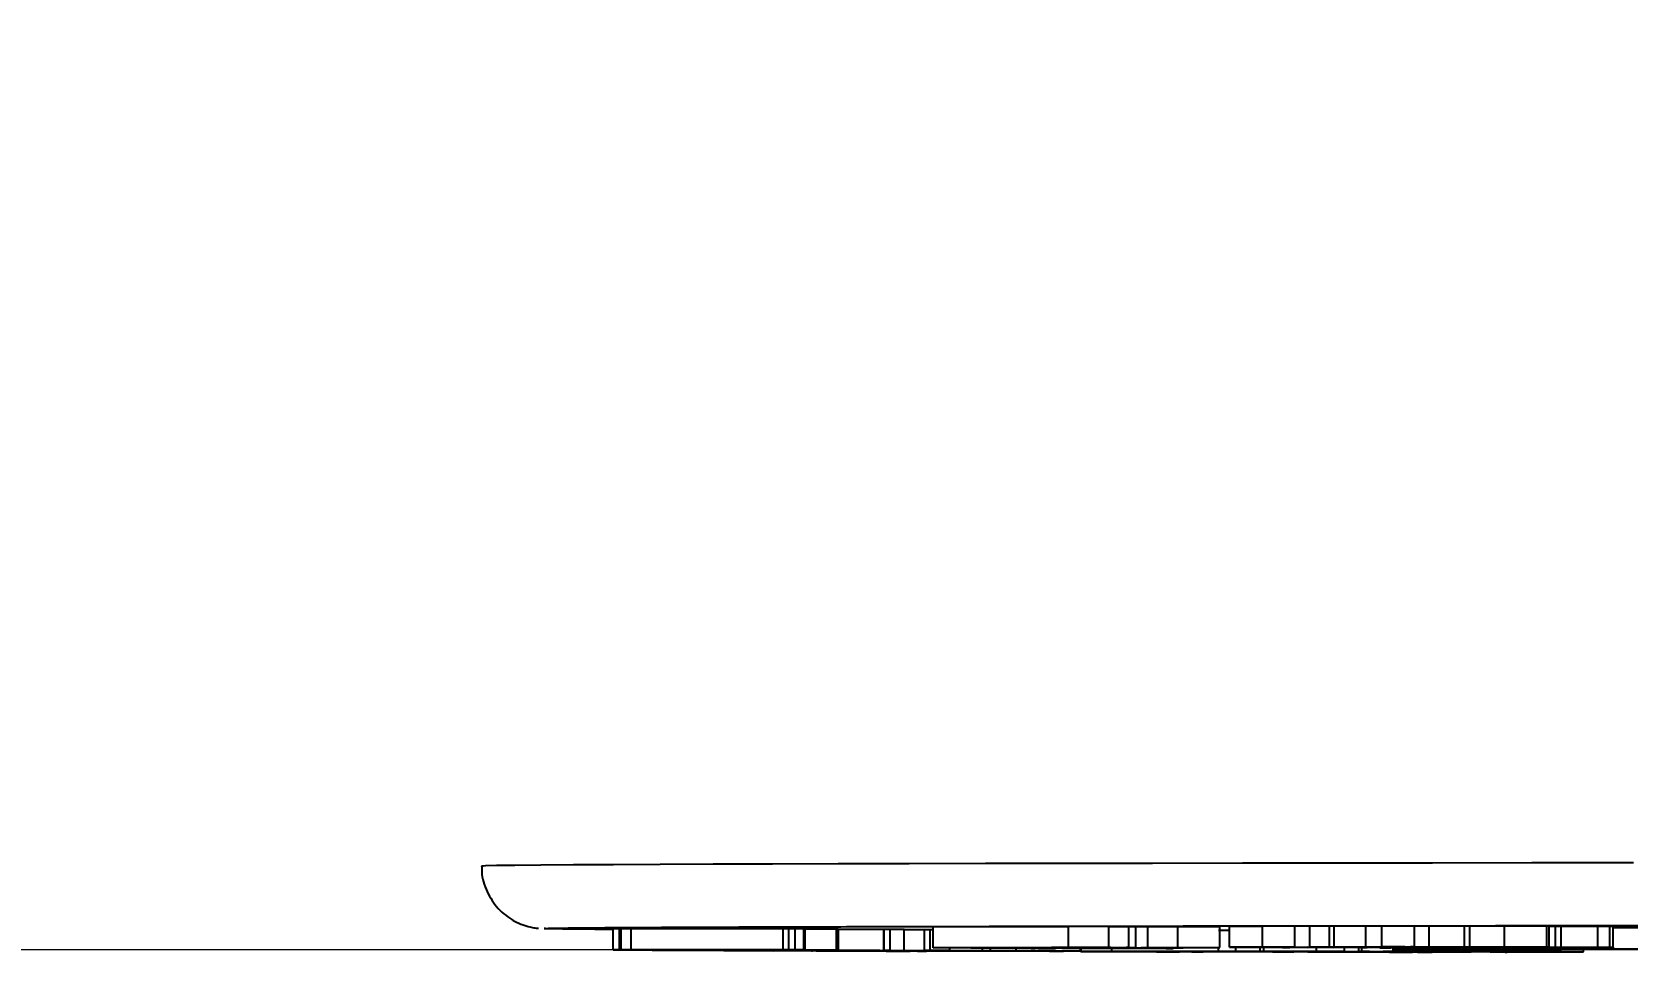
# Model space of a CAD drawing. Header units: millimetres. Extents: x 1852 to 4288, y 681 to 2404.
# Drawn here: x 2809.9 to 2886.4, y 838.7 to 882.9 of the extents above; entities that cross this region are included whole.
import ezdxf

# ---------------------------------------------------------------- set-up
doc = ezdxf.new("R2010")
doc.units = ezdxf.units.MM
doc.layers.add('AM_5', color=3, linetype='Continuous', lineweight=25)
doc.styles.add('SLDTEXTSTYLE1', font='txt.shx', dxfattribs={"width": 0.7, "bigfont": 'gbcbig.shx'})
doc.dimstyles.new('SLDDIMSTYLE12$0', dxfattribs={"dimtxt": 12, "dimasz": 10, "dimexe": 0, "dimexo": 0.0625, "dimgap": 0.875, "dimtad": 1, "dimdec": 1, "dimlfac": 1.8, "dimrnd": 1e-09, "dimzin": 12, "dimdsep": 46, "dimtxsty": 'SLDTEXTSTYLE1', "dimcen": 0.09, "dimdle": 8.16, "dimclrd": 3, "dimclre": 3, "dimadec": 0, "dimazin": 3, "dimtfac": 1, "dimtdec": 1, "dimtofl": 0, "dimtmove": 0, "dimatfit": 3, "dimfxl": 0, "dimfrac": 2, "dimtolj": 1, "dimlwd": 5, "dimlwe": 5, "dimarcsym": 0})

# ---------------------------------------------------------------- blocks, each defined once
blk = doc.blocks.new('*D100')
at = {"layer": 'AM_5', "color": 3, "lineweight": 5, "transparency": 16777216}
blk.add_line((2855.955, 883.991), (2714.908, 883.991), dxfattribs=at)
at = {"layer": 'AM_5', "color": 3, "linetype": 'Continuous', "lineweight": 5, "transparency": 16777216}
for p, q in [((2714.908, 873.991), (2714.908, 848.835)), ((2838.697, 838.835), (2714.908, 838.835))]:
    blk.add_line(p, q, dxfattribs=at)
at = {"layer": 'AM_5', "color": 3, "transparency": 16777216}
for points in [[(2713.241, 873.991), (2716.575, 873.991), (2714.908, 883.991)], [(2713.241, 848.835), (2716.575, 848.835), (2714.908, 838.835)]]:
    blk.add_solid(points, dxfattribs=at)
at = {"layer": 'Defpoints', "color": 0, "transparency": 16777216}
for p in [(2856.017, 883.991), (2714.908, 838.835), (2838.76, 838.835)]:
    blk.add_point(p, dxfattribs=at)
at = {"layer": 'AM_5', "color": 0, "transparency": 16777216, "insert": (2708.033, 861.413), "char_height": 12, "attachment_point": 5, "rotation": 90, "style": 'SLDTEXTSTYLE1'}
blk.add_mtext('\\A1;45', dxfattribs=at)

msp = doc.modelspace()

# ---------------------------------------------------------------- linework, layer by layer
at = {"color": 7, "linetype": 'Continuous', "lineweight": 25}
for p, q in [((2876.18, 839.974), (2874.616, 839.973)), ((2874.616, 838.973), (2874.616, 839.973)), ((2876.18, 838.974), (2876.18, 839.974)), ((2876.894, 839.969), (2876.18, 839.972)), ((2878.587, 839.972), (2876.894, 839.969)), ((2878.841, 839.974), (2878.587, 839.972)), ((2878.587, 838.972), (2878.587, 839.972)), ((2880.505, 839.973), (2878.841, 839.974)), ((2878.841, 838.974), (2878.841, 839.974)), ((2880.505, 838.973), (2880.505, 839.973)), ((2834.449, 839.855), (2834.504, 839.858)), ((2838.06, 839.838), (2837.754, 839.838)), ((2837.754, 838.838), (2837.754, 839.838)), ((2838.124, 839.837), (2838.06, 839.838)), ((2838.06, 838.838), (2838.06, 839.838)), ((2838.124, 839.837), (2838.124, 838.837)), ((2845.914, 839.839), (2838.613, 839.837)), ((2838.613, 838.837), (2838.613, 839.837)), ((2845.914, 838.839), (2845.914, 839.839)), ((2846.492, 839.841), (2846.186, 839.841)), ((2846.186, 838.841), (2846.186, 839.841)), ((2846.902, 839.836), (2846.492, 839.841)), ((2846.492, 838.841), (2846.492, 839.841)), ((2846.958, 839.834), (2846.902, 839.836)), ((2846.902, 838.836), (2846.902, 839.836)), ((2846.961, 838.834), (2846.961, 839.834)), ((2848.463, 838.823), (2848.463, 839.823)), ((2848.565, 838.822), (2848.565, 839.822)), ((2850.73, 839.804), (2848.565, 839.802)), ((2850.73, 838.804), (2850.73, 839.804)), ((2851.023, 839.806), (2850.745, 839.806)), ((2850.745, 838.806), (2850.745, 839.806)), ((2851.708, 839.803), (2851.023, 839.806)), ((2851.023, 839.806), (2851.023, 838.806)), ((2851.708, 838.803), (2851.708, 839.803)), ((2852.685, 839.796), (2851.708, 839.794)), ((2852.962, 839.798), (2852.685, 839.798)), ((2852.685, 838.798), (2852.685, 839.798)), ((2853.107, 839.797), (2852.962, 839.798)), ((2852.962, 838.798), (2852.962, 839.798)), ((2859.598, 839.942), (2853.107, 839.922)), ((2853.107, 838.922), (2853.107, 839.922)), ((2861.529, 839.946), (2859.598, 839.946)), ((2859.598, 838.946), (2859.598, 839.946)), ((2861.529, 838.946), (2861.529, 839.946)), ((2862.482, 839.942), (2861.529, 839.941)), ((2862.482, 838.942), (2862.482, 839.942)), ((2863.402, 839.931), (2862.829, 839.932)), ((2862.829, 838.932), (2862.829, 839.932)), ((2864.83, 839.936), (2863.402, 839.931)), ((2863.402, 838.931), (2863.402, 839.931)), ((2866.856, 839.94), (2864.83, 839.939)), ((2864.83, 838.939), (2864.83, 839.939)), ((2866.856, 838.94), (2866.856, 839.94)), ((2868.891, 839.958), (2867.311, 839.956)), ((2867.311, 838.956), (2867.311, 839.956)), ((2870.452, 839.966), (2868.891, 839.965)), ((2868.891, 838.965), (2868.891, 839.965)), ((2870.452, 838.966), (2870.452, 839.966)), ((2871.166, 839.961), (2870.452, 839.964)), ((2872.101, 839.963), (2871.166, 839.961)), ((2871.166, 838.961), (2871.166, 839.961)), ((2872.332, 839.965), (2872.101, 839.963)), ((2872.101, 838.963), (2872.101, 839.963)), ((2873.855, 839.964), (2872.332, 839.965)), ((2872.332, 838.965), (2872.332, 839.965)), ((2874.616, 839.966), (2873.855, 839.965)), ((2873.855, 838.965), (2873.855, 839.965)), ((2876.894, 838.969), (2876.894, 839.969)), ((2882.645, 839.967), (2882.532, 839.967)), ((2882.532, 838.967), (2882.532, 839.967)), ((2882.645, 838.967), (2882.645, 839.967)), ((2882.95, 839.958), (2882.645, 839.957)), ((2883.22, 839.96), (2882.95, 839.958)), ((2882.95, 838.958), (2882.95, 839.958)), ((2884.985, 839.96), (2883.22, 839.96)), ((2883.22, 838.96), (2883.22, 839.96)), ((2884.985, 838.96), (2884.985, 839.96)), ((2885.555, 838.95), (2885.555, 839.95)), ((2885.72, 838.949), (2885.72, 839.949)), ((2838.145, 838.833), (2837.754, 838.838)), ((2837.754, 838.838), (2838.06, 838.838)), ((2838.06, 838.838), (2838.124, 838.837)), ((2838.435, 838.834), (2838.451, 838.834)), ((2838.613, 838.837), (2845.914, 838.839)), ((2846.061, 838.838), (2838.76, 838.835)), ((2839.607, 838.835), (2839.607, 838.819)), ((2843.059, 838.829), (2843.059, 838.837)), ((2844.016, 838.794), (2843.07, 838.798)), ((2843.07, 838.798), (2843.348, 838.798)), ((2843.348, 838.798), (2843.537, 838.797)), ((2844.294, 838.794), (2844.016, 838.794)), ((2844.105, 838.795), (2844.294, 838.794)), ((2844.118, 838.797), (2850.73, 838.804)), ((2850.502, 838.803), (2844.261, 838.796)), ((2844.294, 838.794), (2844.294, 838.796)), ((2845.459, 838.788), (2850.551, 838.803)), ((2845.459, 838.788), (2845.459, 838.797)), ((2845.602, 838.787), (2845.459, 838.788)), ((2852.86, 838.795), (2845.602, 838.787)), ((2846.242, 838.841), (2846.186, 838.841)), ((2846.186, 838.841), (2846.492, 838.841)), ((2846.492, 838.841), (2846.902, 838.836)), ((2846.902, 838.836), (2846.884, 838.834)), ((2851.708, 838.803), (2847.26, 838.79)), ((2847.26, 838.79), (2847.308, 838.79)), ((2847.308, 838.79), (2852.718, 838.796)), ((2847.308, 838.79), (2847.308, 838.79)), ((2847.46, 838.789), (2847.46, 838.782)), ((2847.804, 838.779), (2847.497, 838.781)), ((2850.073, 838.792), (2850.073, 838.79)), ((2850.551, 838.803), (2850.502, 838.803)), ((2850.888, 838.805), (2850.745, 838.806)), ((2850.745, 838.806), (2851.023, 838.806)), ((2850.848, 838.77), (2851.09, 838.771)), ((2852.533, 838.766), (2850.848, 838.77)), ((2851.023, 838.806), (2851.708, 838.803)), ((2851.09, 838.771), (2851.383, 838.77)), ((2851.998, 838.77), (2857.661, 838.779)), ((2852.485, 838.767), (2852.776, 838.766)), ((2858.141, 838.778), (2852.518, 838.768)), ((2852.776, 838.766), (2852.533, 838.766)), ((2852.874, 838.797), (2852.685, 838.798)), ((2852.685, 838.798), (2852.962, 838.798)), ((2852.71, 838.781), (2852.71, 838.795)), ((2852.718, 838.796), (2852.718, 838.798)), ((2852.776, 838.766), (2852.776, 838.769)), ((2852.962, 838.798), (2853.908, 838.794)), ((2853.107, 838.922), (2859.849, 838.943)), ((2853.975, 838.922), (2853.107, 838.922)), ((2853.631, 838.794), (2853.442, 838.795)), ((2853.908, 838.794), (2853.631, 838.794)), ((2853.908, 838.794), (2853.908, 838.922)), ((2856.248, 838.93), (2854.748, 838.925)), ((2854.913, 838.921), (2854.913, 838.926)), ((2854.913, 838.921), (2854.915, 838.922)), ((2854.915, 838.922), (2854.915, 838.926)), ((2855.257, 838.782), (2857.085, 838.784)), ((2855.411, 838.781), (2855.257, 838.782)), ((2855.473, 838.79), (2855.473, 838.921)), ((2855.852, 838.787), (2855.852, 838.921)), ((2860.879, 838.923), (2856.248, 838.93)), ((2858.218, 838.936), (2856.801, 838.932)), ((2856.801, 838.932), (2861.432, 838.925)), ((2857.085, 838.784), (2857.085, 838.921)), ((2857.085, 838.784), (2860.163, 838.776)), ((2857.8, 838.916), (2858.945, 838.917)), ((2862.849, 838.929), (2858.218, 838.936)), ((2858.334, 838.923), (2858.334, 838.927)), ((2858.886, 838.772), (2858.684, 838.773)), ((2861.529, 838.946), (2858.771, 838.938)), ((2858.771, 838.938), (2862.428, 838.933)), ((2860.163, 838.776), (2858.886, 838.772)), ((2858.895, 838.922), (2858.895, 838.926)), ((2858.945, 838.917), (2858.945, 838.926)), ((2858.945, 838.917), (2860.879, 838.923)), ((2866.856, 838.94), (2859.287, 838.917)), ((2859.849, 838.943), (2859.598, 838.946)), ((2859.598, 838.946), (2861.529, 838.946)), ((2860.163, 838.776), (2860.163, 838.92)), ((2860.178, 838.92), (2860.178, 838.752)), ((2860.797, 838.941), (2860.797, 838.944)), ((2860.797, 838.941), (2862.482, 838.942)), ((2861.432, 838.931), (2861.432, 838.925)), ((2861.432, 838.925), (2862.849, 838.929)), ((2861.658, 838.924), (2861.658, 838.759)), ((2862.829, 838.932), (2863.402, 838.931)), ((2863.402, 838.931), (2865.097, 838.936)), ((2865.863, 838.74), (2863.806, 838.743)), ((2863.806, 838.743), (2863.987, 838.743)), ((2863.987, 838.743), (2864.285, 838.743)), ((2864.609, 838.902), (2864.378, 838.902)), ((2864.609, 838.902), (2864.609, 838.933)), ((2864.83, 838.939), (2866.856, 838.94)), ((2865.097, 838.936), (2864.83, 838.939)), ((2864.911, 838.743), (2869.186, 838.756)), ((2867.57, 838.748), (2865.597, 838.742)), ((2865.744, 838.741), (2865.744, 838.742)), ((2865.744, 838.741), (2866.044, 838.74)), ((2866.044, 838.74), (2865.863, 838.74)), ((2866.044, 838.74), (2866.044, 838.743)), ((2866.783, 838.762), (2866.783, 838.94)), ((2867.311, 838.956), (2870.406, 838.96)), ((2868.171, 838.956), (2867.311, 838.956)), ((2868.897, 838.746), (2867.57, 838.748)), ((2867.619, 838.758), (2867.619, 838.956)), ((2869.872, 838.755), (2867.749, 838.748)), ((2867.749, 838.748), (2868.82, 838.747)), ((2868.781, 838.758), (2868.781, 838.957)), ((2869.038, 838.757), (2868.781, 838.758)), ((2868.781, 838.758), (2868.961, 838.758)), ((2868.82, 838.747), (2868.82, 838.752)), ((2868.891, 838.965), (2870.452, 838.966)), ((2868.961, 838.758), (2868.961, 838.957)), ((2868.961, 838.758), (2871.49, 838.754)), ((2869.369, 838.735), (2869.369, 838.753)), ((2874.037, 838.729), (2869.369, 838.735)), ((2869.369, 838.735), (2869.517, 838.735)), ((2870.162, 838.959), (2869.461, 838.958)), ((2869.517, 838.735), (2869.517, 838.754)), ((2869.517, 838.735), (2869.793, 838.735)), ((2869.861, 838.947), (2869.861, 838.959)), ((2869.861, 838.947), (2870.203, 838.951)), ((2870.069, 838.946), (2869.861, 838.947)), ((2870.452, 838.966), (2870.306, 838.964)), ((2870.306, 838.964), (2871.166, 838.961)), ((2870.403, 838.735), (2873.956, 838.749)), ((2871.095, 838.754), (2870.496, 838.755)), ((2871.03, 838.942), (2882.95, 838.958)), ((2871.888, 838.941), (2871.03, 838.942)), ((2872.998, 838.742), (2871.135, 838.734)), ((2871.153, 838.958), (2871.144, 838.957)), ((2871.166, 838.961), (2872.101, 838.963)), ((2871.347, 838.733), (2871.347, 838.735)), ((2871.347, 838.733), (2872.538, 838.732)), ((2873.902, 838.964), (2871.39, 838.961)), ((2871.39, 838.961), (2871.801, 838.959)), ((2871.49, 838.754), (2871.49, 838.941)), ((2871.644, 838.748), (2872.088, 838.75)), ((2871.801, 838.959), (2871.801, 838.961)), ((2872.101, 838.963), (2872.332, 838.965)), ((2872.296, 838.948), (2880.069, 838.959)), ((2873.159, 838.948), (2872.296, 838.948)), ((2872.332, 838.965), (2873.902, 838.964)), ((2872.538, 838.732), (2872.538, 838.74)), ((2872.821, 838.75), (2872.821, 838.943)), ((2874.324, 838.74), (2872.998, 838.742)), ((2874.688, 838.748), (2873.148, 838.742)), ((2873.148, 838.742), (2874.474, 838.741)), ((2877.855, 838.95), (2873.18, 838.943)), ((2873.917, 838.952), (2873.226, 838.951)), ((2873.513, 838.751), (2873.513, 838.944)), ((2873.742, 838.751), (2873.513, 838.751)), ((2873.513, 838.751), (2873.663, 838.751)), ((2873.663, 838.751), (2873.663, 838.944)), ((2873.663, 838.751), (2878.147, 838.746)), ((2873.855, 838.965), (2876.134, 838.968)), ((2874.716, 838.965), (2873.855, 838.965)), ((2873.902, 838.964), (2873.902, 838.965)), ((2873.956, 838.749), (2874.02, 838.75)), ((2875.506, 838.733), (2874.037, 838.729)), ((2881.987, 838.96), (2874.451, 838.95)), ((2874.474, 838.741), (2874.474, 838.748)), ((2874.521, 838.934), (2874.521, 838.945)), ((2874.729, 838.934), (2874.521, 838.934)), ((2874.797, 838.736), (2874.524, 838.737)), ((2874.524, 838.737), (2874.624, 838.737)), ((2874.59, 838.959), (2874.59, 838.965)), ((2874.616, 838.973), (2876.18, 838.974)), ((2876.263, 838.742), (2874.797, 838.736)), ((2874.99, 838.728), (2874.99, 838.731)), ((2874.99, 838.728), (2875.108, 838.729)), ((2876.916, 838.727), (2874.99, 838.728)), ((2875.108, 838.729), (2875.108, 838.732)), ((2875.108, 838.729), (2875.493, 838.729)), ((2875.157, 838.946), (2875.157, 838.883)), ((2875.157, 838.88), (2875.157, 838.883)), ((2875.157, 838.883), (2885.045, 838.883)), ((2876.197, 838.88), (2875.157, 838.88)), ((2875.157, 838.821), (2875.157, 838.88)), ((2875.157, 838.819), (2875.157, 838.821)), ((2875.157, 838.821), (2876.197, 838.821)), ((2883.235, 838.819), (2875.157, 838.819)), ((2876.577, 838.747), (2875.296, 838.749)), ((2875.327, 838.733), (2875.327, 838.738)), ((2875.327, 838.733), (2875.506, 838.733)), ((2875.493, 838.729), (2875.493, 838.733)), ((2875.506, 838.733), (2875.506, 838.739)), ((2875.574, 838.955), (2875.574, 838.97)), ((2875.8, 838.955), (2875.574, 838.955)), ((2875.836, 838.946), (2875.836, 838.947)), ((2875.836, 838.946), (2877.487, 838.945)), ((2875.84, 838.742), (2875.84, 838.748)), ((2875.84, 838.742), (2875.99, 838.742)), ((2875.99, 838.742), (2875.99, 838.748)), ((2875.99, 838.742), (2876.263, 838.742)), ((2876.18, 838.974), (2875.998, 838.972)), ((2875.998, 838.972), (2876.894, 838.969)), ((2876.101, 838.963), (2876.005, 838.967)), ((2876.082, 838.729), (2878.864, 838.744)), ((2876.082, 838.729), (2876.082, 838.741)), ((2876.197, 838.821), (2876.197, 838.88)), ((2876.263, 838.742), (2876.263, 838.748)), ((2878.997, 838.743), (2876.371, 838.729)), ((2876.649, 838.728), (2876.649, 838.73)), ((2876.649, 838.728), (2877.034, 838.727)), ((2876.894, 838.969), (2878.587, 838.972)), ((2877.034, 838.727), (2876.916, 838.727)), ((2877.487, 838.945), (2876.979, 838.944)), ((2877.034, 838.727), (2877.034, 838.732)), ((2880.505, 838.973), (2877.174, 838.969)), ((2877.487, 838.945), (2877.487, 838.949)), ((2877.805, 838.742), (2877.525, 838.742)), ((2877.616, 838.94), (2877.616, 838.949)), ((2877.765, 838.94), (2877.616, 838.94)), ((2877.757, 838.824), (2877.757, 838.877)), ((2878.147, 838.746), (2877.805, 838.742)), ((2879.796, 838.943), (2877.855, 838.95)), ((2878.147, 838.746), (2878.147, 838.819)), ((2878.298, 838.745), (2878.298, 838.819)), ((2878.298, 838.745), (2878.415, 838.746)), ((2878.587, 838.745), (2878.298, 838.745)), ((2878.415, 838.819), (2878.415, 838.746)), ((2878.415, 838.746), (2879.812, 838.745)), ((2878.587, 838.972), (2878.841, 838.974)), ((2884.985, 838.96), (2878.674, 838.951)), ((2878.674, 838.951), (2880.654, 838.944)), ((2878.841, 838.974), (2880.505, 838.973)), ((2878.864, 838.744), (2878.909, 838.744)), ((2879.565, 838.961), (2878.915, 838.959)), ((2879.093, 838.743), (2878.997, 838.743)), ((2879.854, 838.724), (2879.093, 838.743)), ((2879.812, 838.745), (2879.812, 838.819)), ((2879.812, 838.745), (2880.536, 838.728)), ((2880.143, 838.724), (2879.854, 838.724)), ((2880.069, 838.959), (2880.323, 838.961)), ((2883.198, 838.74), (2880.143, 838.724)), ((2880.323, 838.961), (2881.987, 838.96)), ((2880.523, 838.951), (2880.523, 838.953)), ((2880.613, 838.951), (2880.523, 838.951)), ((2880.536, 838.728), (2880.536, 838.819)), ((2880.536, 838.728), (2880.632, 838.728)), ((2880.632, 838.728), (2880.632, 838.819)), ((2880.632, 838.728), (2882.909, 838.74)), ((2880.634, 838.853), (2880.634, 838.877)), ((2884.442, 838.853), (2880.634, 838.853)), ((2884.596, 838.85), (2880.634, 838.85)), ((2880.634, 838.85), (2880.634, 838.824)), ((2880.654, 838.944), (2880.654, 838.954)), ((2880.999, 838.942), (2880.999, 838.954)), ((2882.194, 838.88), (2884.095, 838.88)), ((2882.194, 838.821), (2882.194, 838.85)), ((2882.194, 838.821), (2883.235, 838.821)), ((2882.247, 838.742), (2882.247, 838.819)), ((2882.632, 838.742), (2882.247, 838.742)), ((2882.247, 838.742), (2882.364, 838.742)), ((2882.364, 838.742), (2882.364, 838.819)), ((2882.364, 838.742), (2884.291, 838.741)), ((2882.532, 838.967), (2882.645, 838.967)), ((2882.909, 838.74), (2882.954, 838.741)), ((2882.95, 838.958), (2883.22, 838.96)), ((2883.22, 838.96), (2884.985, 838.96)), ((2883.235, 838.821), (2883.235, 838.85)), ((2883.235, 838.821), (2883.235, 838.819)), ((2884.173, 838.74), (2883.788, 838.741)), ((2884.291, 838.741), (2884.173, 838.74)), ((2884.291, 838.741), (2884.291, 838.85)), ((2890.163, 838.819), (2884.596, 838.85)), ((2885.045, 838.883), (2885.045, 838.949))]:
    msp.add_line(p, q, dxfattribs=at)
at = {"color": 7, "linetype": 'Continuous', "lineweight": 25, "flags": 128}
msp.add_lwpolyline([(2886.687, 843.004), (2881.817, 843.001), (2877.051, 842.998), (2872.415, 842.994), (2867.93, 842.989), (2863.62, 842.983), (2859.506, 842.977), (2855.608, 842.97), (2851.947, 842.963), (2848.539, 842.955), (2845.402, 842.946), (2842.553, 842.937), (2840.004, 842.928), (2837.768, 842.918), (2835.857, 842.908), (2834.281, 842.898), (2833.047, 842.888), (2832.161, 842.877), (2831.627, 842.866), (2831.449, 842.855), (2831.449, 842.855)], dxfattribs=at)
at = {"color": 7, "linetype": 'Continuous', "lineweight": 25}
for points, knots in [([(2831.47, 842.853), (2831.464, 842.801), (2831.415, 842.427), (2831.63, 841.725), (2832.118, 840.877), (2832.774, 840.327), (2833.361, 840.045), (2833.772, 839.926), (2834.057, 839.878), (2834.127, 839.871), (2834.169, 839.868)], [0, 0, 0, 0, 0.030661, 0.221524, 0.412563, 0.604262, 0.714262, 0.802035, 0.882755, 1, 1, 1, 1]), ([(2834.504, 839.858), (2834.551, 839.862), (2834.658, 839.87), (2835.528, 839.882), (2837.008, 839.896), (2839.184, 839.91), (2842.014, 839.923), (2845.528, 839.936), (2849.682, 839.948), (2854.426, 839.959), (2859.687, 839.969), (2865.379, 839.978), (2871.402, 839.986), (2877.625, 839.992), (2883.99, 839.996), (2890.343, 840), (2896.682, 840.002), (2902.949, 840.002), (2909.216, 840.002), (2915.555, 840), (2921.907, 839.996), (2928.273, 839.992), (2934.496, 839.986), (2940.519, 839.978), (2946.211, 839.969), (2951.472, 839.959), (2956.216, 839.948), (2960.37, 839.936), (2963.884, 839.923), (2966.714, 839.91), (2968.89, 839.896), (2970.371, 839.882), (2971.242, 839.87), (2971.349, 839.862), (2971.397, 839.858)], [0, 0, 0, 0, 0.023828, 0.053273, 0.084485, 0.115699, 0.147957, 0.180726, 0.213842, 0.247136, 0.28043, 0.313546, 0.346314, 0.378573, 0.409785, 0.440999, 0.470442, 0.499888, 0.529332, 0.558778, 0.58999, 0.621203, 0.653462, 0.68623, 0.719347, 0.752641, 0.785934, 0.819051, 0.851819, 0.884078, 0.915289, 0.946503, 0.975948, 1, 1, 1, 1]), ([(2837.754, 839.811), (2837.535, 839.812), (2836.58, 839.818), (2835.55, 839.829), (2834.607, 839.842), (2834.502, 839.851), (2834.449, 839.855)], [0, 0, 0, 0, 0.093549, 0.407564, 0.703776, 1, 1, 1, 1]), ([(2838.613, 839.837), (2838.545, 839.837), (2838.444, 839.837), (2838.315, 839.837), (2838.232, 839.837), (2838.161, 839.837), (2838.138, 839.837), (2838.124, 839.837)], [0, 0, 0, 0, 0.282258, 0.415886, 0.550305, 0.716557, 1, 1, 1, 1]), ([(2846.243, 839.84), (2846.244, 839.84), (2846.249, 839.84), (2846.203, 839.84), (2846.112, 839.84), (2846.007, 839.839), (2845.935, 839.839), (2845.914, 839.839)], [0, 0, 0, 0, 0.132695, 0.344902, 0.557282, 0.875523, 1, 1, 1, 1]), ([(2848.463, 839.823), (2848.332, 839.824), (2848.089, 839.825), (2847.487, 839.826), (2847.087, 839.826), (2846.961, 839.826)], [0, 0, 0, 0, 0.4404149, 0.8228014, 1, 1, 1, 1]), ([(2848.545, 839.822), (2848.54, 839.822), (2848.534, 839.823), (2848.473, 839.823), (2848.463, 839.823)], [0, 0, 0, 0, 0.830719, 1, 1, 1, 1]), ([(2862.829, 839.932), (2862.794, 839.933), (2862.732, 839.934), (2862.607, 839.936), (2862.522, 839.937), (2862.482, 839.937)], [0, 0, 0, 0, 0.408182, 0.725272, 1, 1, 1, 1]), ([(2867.311, 839.761), (2867.296, 839.761), (2867.199, 839.762), (2866.973, 839.762), (2866.783, 839.762)], [0, 0, 0, 0, 0.156668, 1, 1, 1, 1]), ([(2882.532, 839.967), (2881.863, 839.967), (2881.184, 839.966), (2880.514, 839.967), (2880.505, 839.967)], [0, 0, 0, 0, 0.986687, 1, 1, 1, 1]), ([(2885.555, 839.95), (2885.444, 839.951), (2885.285, 839.951), (2885.054, 839.951), (2884.985, 839.951)], [0, 0, 0, 0, 0.700719, 1, 1, 1, 1]), ([(2885.718, 839.949), (2885.705, 839.95), (2885.678, 839.95), (2885.598, 839.95), (2885.555, 839.95)], [0, 0, 0, 0, 0.457866, 1, 1, 1, 1]), ([(2887.016, 839.882), (2886.908, 839.882), (2886.488, 839.883), (2886.048, 839.883), (2885.72, 839.883)], [0, 0, 0, 0, 0.254888, 1, 1, 1, 1]), ([(2838.124, 838.837), (2838.142, 838.837), (2838.168, 838.837), (2838.263, 838.837), (2838.358, 838.837), (2838.478, 838.837), (2838.567, 838.837), (2838.613, 838.837)], [0, 0, 0, 0, 0.35696, 0.506296, 0.628832, 0.807113, 1, 1, 1, 1]), ([(2843.335, 838.827), (2842.667, 838.827), (2841.605, 838.827), (2840.211, 838.827), (2839.277, 838.829), (2838.566, 838.83), (2838.267, 838.832), (2838.164, 838.833), (2838.145, 838.833)], [0, 0, 0, 0, 0.298114, 0.474394, 0.620068, 0.765882, 0.956507, 1, 1, 1, 1]), ([(2838.76, 838.835), (2838.709, 838.835), (2838.621, 838.835), (2838.52, 838.835), (2838.457, 838.834), (2838.448, 838.834), (2838.444, 838.834)], [0, 0, 0, 0, 0.290202, 0.50382, 0.763034, 1, 1, 1, 1]), ([(2838.451, 838.834), (2838.545, 838.833), (2838.725, 838.832), (2839.402, 838.83), (2840.418, 838.829), (2841.686, 838.829), (2842.621, 838.829), (2843.059, 838.829)], [0, 0, 0, 0, 0.179595, 0.343759, 0.495827, 0.763697, 1, 1, 1, 1]), ([(2839.638, 838.819), (2839.63, 838.819), (2839.589, 838.82), (2839.882, 838.821), (2840.566, 838.824), (2841.784, 838.825), (2842.781, 838.826), (2843.273, 838.826)], [0, 0, 0, 0, 0.036608, 0.183936, 0.408772, 0.708665, 1, 1, 1, 1]), ([(2844.935, 838.814), (2844.28, 838.814), (2843.167, 838.814), (2841.666, 838.814), (2840.678, 838.815), (2840.004, 838.816), (2839.802, 838.817), (2839.698, 838.818)], [0, 0, 0, 0, 0.3332849, 0.5666872, 0.7350111, 0.8630417, 1, 1, 1, 1]), ([(2839.998, 838.818), (2839.968, 838.818), (2839.908, 838.819), (2840.099, 838.82), (2840.558, 838.821), (2841.704, 838.823), (2842.807, 838.824), (2843.556, 838.824)], [0, 0, 0, 0, 0.098439, 0.192959, 0.327087, 0.54288, 1, 1, 1, 1]), ([(2844.652, 838.817), (2844.007, 838.816), (2843.016, 838.816), (2841.728, 838.815), (2840.947, 838.816), (2840.414, 838.816), (2840.12, 838.817), (2840.03, 838.818), (2839.998, 838.818)], [0, 0, 0, 0, 0.386905, 0.5938453, 0.741486, 0.8425466, 0.9443486, 1, 1, 1, 1]), ([(2843.059, 838.829), (2843.719, 838.83), (2844.673, 838.83), (2845.759, 838.831), (2846.343, 838.833), (2846.507, 838.834), (2846.59, 838.834)], [0, 0, 0, 0, 0.452303, 0.653993, 0.826668, 1, 1, 1, 1]), ([(2843.273, 838.826), (2843.93, 838.827), (2845.049, 838.827), (2846.529, 838.827), (2847.5, 838.826), (2848.155, 838.825), (2848.357, 838.824), (2848.463, 838.823)], [0, 0, 0, 0, 0.335879, 0.572344, 0.731569, 0.859032, 1, 1, 1, 1]), ([(2846.875, 838.833), (2846.759, 838.832), (2846.527, 838.831), (2845.694, 838.829), (2844.583, 838.828), (2843.731, 838.828), (2843.335, 838.827)], [0, 0, 0, 0, 0.221306, 0.442951, 0.740483, 1, 1, 1, 1]), ([(2843.537, 838.797), (2843.578, 838.797), (2843.637, 838.797), (2843.763, 838.797), (2843.878, 838.797), (2844.001, 838.797), (2844.079, 838.797), (2844.118, 838.797)], [0, 0, 0, 0, 0.3461, 0.493467, 0.642693, 0.820568, 1, 1, 1, 1]), ([(2843.556, 838.824), (2844.205, 838.825), (2845.2, 838.825), (2846.49, 838.825), (2847.254, 838.825), (2847.761, 838.824), (2848.012, 838.824), (2848.089, 838.823), (2848.112, 838.823)], [0, 0, 0, 0, 0.397346, 0.609831, 0.759517, 0.858592, 0.95839, 1, 1, 1, 1]), ([(2844.261, 838.796), (2844.215, 838.796), (2844.136, 838.796), (2844.059, 838.796), (2844.026, 838.795), (2844.039, 838.795), (2844.083, 838.795), (2844.105, 838.795)], [0, 0, 0, 0, 0.227355, 0.388209, 0.549679, 0.776891, 1, 1, 1, 1]), ([(2848.112, 838.823), (2848.148, 838.823), (2848.216, 838.822), (2848.112, 838.821), (2847.815, 838.82), (2846.847, 838.818), (2845.694, 838.817), (2844.78, 838.817), (2844.652, 838.817)], [0, 0, 0, 0, 0.099013, 0.188639, 0.277978, 0.435263, 0.920804, 1, 1, 1, 1]), ([(2848.463, 838.823), (2848.518, 838.823), (2848.631, 838.821), (2848.352, 838.819), (2847.59, 838.817), (2846.413, 838.816), (2845.393, 838.815), (2844.935, 838.814)], [0, 0, 0, 0, 0.14267, 0.2869, 0.459199, 0.757548, 1, 1, 1, 1]), ([(2845.914, 838.839), (2845.986, 838.839), (2846.091, 838.84), (2846.196, 838.84), (2846.248, 838.84), (2846.262, 838.84), (2846.249, 838.84), (2846.242, 838.841)], [0, 0, 0, 0, 0.3039299, 0.4394116, 0.5752405, 0.7665382, 1, 1, 1, 1]), ([(2846.596, 838.836), (2846.578, 838.837), (2846.54, 838.837), (2846.446, 838.837), (2846.327, 838.838), (2846.232, 838.838), (2846.14, 838.838), (2846.084, 838.838), (2846.061, 838.838)], [0, 0, 0, 0, 0.2921955, 0.5874478, 0.7122589, 0.8180509, 0.9240716, 1, 1, 1, 1]), ([(2846.614, 838.835), (2846.624, 838.835), (2846.643, 838.836), (2846.612, 838.836), (2846.596, 838.836)], [0, 0, 0, 0, 0.508302, 1, 1, 1, 1]), ([(2847.492, 838.782), (2847.486, 838.782), (2847.462, 838.783), (2847.868, 838.785), (2848.741, 838.788), (2849.62, 838.789), (2850.073, 838.79)], [0, 0, 0, 0, 0.075612, 0.323708, 0.651392, 1, 1, 1, 1]), ([(2853.248, 838.779), (2852.665, 838.778), (2851.673, 838.777), (2850.189, 838.777), (2849.117, 838.777), (2848.308, 838.778), (2847.974, 838.779), (2847.804, 838.779)], [0, 0, 0, 0, 0.333528, 0.567546, 0.735799, 0.864912, 1, 1, 1, 1]), ([(2848.066, 838.779), (2847.99, 838.78), (2847.842, 838.78), (2847.866, 838.782), (2848.138, 838.783), (2849.009, 838.785), (2849.965, 838.787), (2850.61, 838.788)], [0, 0, 0, 0, 0.098651, 0.191047, 0.328598, 0.547094, 1, 1, 1, 1]), ([(2852.71, 838.781), (2852.14, 838.78), (2851.266, 838.779), (2850.06, 838.778), (2849.264, 838.778), (2848.666, 838.778), (2848.28, 838.779), (2848.121, 838.779), (2848.066, 838.779)], [0, 0, 0, 0, 0.386956, 0.593793, 0.740338, 0.842099, 0.944778, 1, 1, 1, 1]), ([(2850.073, 838.79), (2850.659, 838.79), (2851.659, 838.792), (2853.128, 838.792), (2854.175, 838.792), (2854.964, 838.791), (2855.298, 838.79), (2855.473, 838.79)], [0, 0, 0, 0, 0.336368, 0.574645, 0.731944, 0.859761, 1, 1, 1, 1]), ([(2850.61, 838.788), (2851.184, 838.789), (2852.059, 838.79), (2853.29, 838.791), (2854.078, 838.791), (2854.659, 838.79), (2854.993, 838.79), (2855.128, 838.789), (2855.166, 838.789)], [0, 0, 0, 0, 0.397528, 0.607391, 0.759995, 0.859904, 0.960457, 1, 1, 1, 1]), ([(2850.73, 838.804), (2850.78, 838.804), (2850.861, 838.804), (2850.944, 838.804), (2850.977, 838.804), (2850.968, 838.805), (2850.921, 838.805), (2850.888, 838.805)], [0, 0, 0, 0, 0.239307, 0.388341, 0.538232, 0.677649, 1, 1, 1, 1]), ([(2851.383, 838.77), (2851.441, 838.77), (2851.523, 838.769), (2851.674, 838.769), (2851.798, 838.769), (2851.909, 838.769), (2851.973, 838.769), (2851.998, 838.77)], [0, 0, 0, 0, 0.362826, 0.512382, 0.662913, 0.871019, 1, 1, 1, 1]), ([(2852.518, 838.768), (2852.471, 838.768), (2852.396, 838.768), (2852.352, 838.768), (2852.357, 838.767), (2852.405, 838.767), (2852.461, 838.767), (2852.485, 838.767)], [0, 0, 0, 0, 0.266956, 0.429529, 0.591357, 0.826533, 1, 1, 1, 1]), ([(2855.166, 838.789), (2855.247, 838.789), (2855.401, 838.788), (2855.435, 838.787), (2855.29, 838.786), (2854.576, 838.784), (2853.607, 838.782), (2852.808, 838.781), (2852.71, 838.781)], [0, 0, 0, 0, 0.099186, 0.189605, 0.279846, 0.434014, 0.930829, 1, 1, 1, 1]), ([(2852.718, 838.796), (2852.768, 838.796), (2852.849, 838.796), (2852.932, 838.796), (2852.965, 838.796), (2852.956, 838.797), (2852.908, 838.797), (2852.874, 838.797)], [0, 0, 0, 0, 0.239079, 0.388006, 0.537788, 0.677074, 1, 1, 1, 1]), ([(2853.442, 838.795), (2853.408, 838.795), (2853.349, 838.795), (2853.22, 838.795), (2853.1, 838.795), (2852.977, 838.795), (2852.901, 838.795), (2852.86, 838.795)], [0, 0, 0, 0, 0.282446, 0.488833, 0.649378, 0.810868, 1, 1, 1, 1]), ([(2855.815, 838.786), (2855.714, 838.785), (2855.439, 838.783), (2854.51, 838.781), (2853.64, 838.78), (2853.248, 838.779)], [0, 0, 0, 0, 0.242788, 0.658331, 1, 1, 1, 1]), ([(2854.748, 838.925), (2854.657, 838.925), (2854.475, 838.925), (2854.2, 838.924), (2854.058, 838.923), (2853.975, 838.922)], [0, 0, 0, 0, 0.297154, 0.594531, 1, 1, 1, 1]), ([(2858.162, 838.921), (2857.866, 838.921), (2857.274, 838.921), (2856.18, 838.921), (2855.394, 838.921), (2854.913, 838.921)], [0, 0, 0, 0, 0.280043, 0.559301, 1, 1, 1, 1]), ([(2854.915, 838.922), (2855.225, 838.922), (2855.845, 838.923), (2856.702, 838.923), (2857.384, 838.924), (2857.901, 838.924), (2858.185, 838.923), (2858.316, 838.923), (2858.334, 838.923)], [0, 0, 0, 0, 0.277873, 0.555831, 0.757162, 0.870741, 0.982618, 1, 1, 1, 1]), ([(2857.775, 838.781), (2857.636, 838.781), (2857.429, 838.782), (2857.072, 838.782), (2856.579, 838.782), (2856.031, 838.782), (2855.583, 838.781), (2855.411, 838.781)], [0, 0, 0, 0, 0.240793, 0.359777, 0.461711, 0.794413, 1, 1, 1, 1]), ([(2855.473, 838.79), (2855.618, 838.789), (2855.84, 838.788), (2855.817, 838.787), (2855.81, 838.787)], [0, 0, 0, 0, 0.659487, 1, 1, 1, 1]), ([(2857.661, 838.779), (2857.7, 838.779), (2857.802, 838.779), (2857.911, 838.78), (2857.977, 838.78), (2857.991, 838.78), (2857.994, 838.78), (2857.976, 838.78), (2857.901, 838.78), (2857.825, 838.781), (2857.775, 838.781)], [0, 0, 0, 0, 0.166709, 0.438609, 0.487323, 0.517206, 0.541802, 0.578816, 0.723084, 1, 1, 1, 1]), ([(2864.378, 838.902), (2864.122, 838.903), (2863.502, 838.906), (2861.243, 838.911), (2859.122, 838.914), (2857.8, 838.916)], [0, 0, 0, 0, 0.209452, 0.506883, 1, 1, 1, 1]), ([(2858.973, 838.777), (2858.944, 838.778), (2858.858, 838.778), (2858.74, 838.778), (2858.639, 838.778), (2858.584, 838.778), (2858.554, 838.778), (2858.478, 838.778), (2858.338, 838.778), (2858.216, 838.778), (2858.141, 838.778)], [0, 0, 0, 0, 0.124093, 0.372351, 0.496838, 0.517541, 0.538485, 0.574939, 0.740211, 1, 1, 1, 1]), ([(2858.971, 838.921), (2858.953, 838.92), (2858.917, 838.92), (2858.792, 838.92), (2858.612, 838.92), (2858.386, 838.92), (2858.237, 838.921), (2858.162, 838.921)], [0, 0, 0, 0, 0.0876057, 0.1756397, 0.4450626, 0.7212942, 1, 1, 1, 1]), ([(2858.334, 838.923), (2858.484, 838.923), (2858.738, 838.922), (2858.898, 838.922), (2858.971, 838.921), (2859.007, 838.921), (2858.982, 838.921), (2858.971, 838.921)], [0, 0, 0, 0, 0.407699, 0.690083, 0.843754, 0.934161, 1, 1, 1, 1]), ([(2858.684, 838.773), (2858.868, 838.773), (2859.126, 838.774), (2859.296, 838.775), (2859.345, 838.775)], [0, 0, 0, 0, 0.710757, 1, 1, 1, 1]), ([(2859.353, 838.776), (2859.356, 838.776), (2859.37, 838.776), (2859.248, 838.777), (2859.081, 838.777), (2858.973, 838.777)], [0, 0, 0, 0, 0.096311, 0.412079, 1, 1, 1, 1]), ([(2859.287, 838.917), (2859.838, 838.916), (2860.856, 838.914), (2862.225, 838.912), (2863.645, 838.909), (2864.334, 838.905), (2864.57, 838.902), (2864.609, 838.902)], [0, 0, 0, 0, 0.221372, 0.409276, 0.596404, 0.933221, 1, 1, 1, 1]), ([(2860.977, 838.747), (2860.784, 838.748), (2860.406, 838.749), (2860.146, 838.751), (2860.182, 838.753), (2860.687, 838.756), (2861.329, 838.758), (2861.658, 838.759)], [0, 0, 0, 0, 0.136914, 0.269244, 0.466964, 0.727179, 1, 1, 1, 1]), ([(2861.175, 838.748), (2861.056, 838.748), (2860.825, 838.749), (2860.676, 838.75), (2860.725, 838.752), (2861.239, 838.754), (2861.947, 838.756), (2862.417, 838.757)], [0, 0, 0, 0, 0.0990027, 0.1927602, 0.3351777, 0.5578285, 1, 1, 1, 1]), ([(2862.428, 838.933), (2862.235, 838.934), (2861.931, 838.936), (2861.409, 838.939), (2861.002, 838.94), (2860.797, 838.941)], [0, 0, 0, 0, 0.46227, 0.729265, 1, 1, 1, 1]), ([(2866.135, 838.751), (2865.68, 838.75), (2864.912, 838.748), (2863.583, 838.747), (2862.53, 838.746), (2861.644, 838.746), (2861.203, 838.747), (2860.977, 838.747)], [0, 0, 0, 0, 0.335274, 0.565807, 0.736276, 0.864906, 1, 1, 1, 1]), ([(2865.376, 838.752), (2864.937, 838.751), (2864.266, 838.749), (2863.251, 838.748), (2862.51, 838.747), (2861.925, 838.747), (2861.488, 838.747), (2861.271, 838.748), (2861.175, 838.748)], [0, 0, 0, 0, 0.388784, 0.594507, 0.742724, 0.84452, 0.93111, 1, 1, 1, 1]), ([(2861.658, 838.759), (2862.116, 838.76), (2862.894, 838.762), (2864.212, 838.763), (2865.239, 838.764), (2866.102, 838.763), (2866.549, 838.763), (2866.783, 838.762)], [0, 0, 0, 0, 0.337884, 0.573603, 0.730566, 0.85906, 1, 1, 1, 1]), ([(2862.482, 838.942), (2862.426, 838.941), (2862.336, 838.94), (2862.389, 838.939), (2862.439, 838.938), (2862.464, 838.937)], [0, 0, 0, 0, 0.451045, 0.724772, 1, 1, 1, 1]), ([(2862.417, 838.757), (2862.86, 838.759), (2863.531, 838.76), (2864.582, 838.762), (2865.31, 838.762), (2865.906, 838.762), (2866.302, 838.762), (2866.493, 838.762), (2866.551, 838.762)], [0, 0, 0, 0, 0.39949, 0.604579, 0.758371, 0.856867, 0.955984, 1, 1, 1, 1]), ([(2862.464, 838.937), (2862.523, 838.937), (2862.627, 838.935), (2862.75, 838.934), (2862.802, 838.933), (2862.829, 838.932)], [0, 0, 0, 0, 0.39149, 0.695584, 1, 1, 1, 1]), ([(2864.285, 838.743), (2864.357, 838.743), (2864.456, 838.743), (2864.605, 838.742), (2864.713, 838.743), (2864.823, 838.743), (2864.881, 838.743), (2864.911, 838.743)], [0, 0, 0, 0, 0.3451215, 0.47825, 0.6125433, 0.7923859, 1, 1, 1, 1]), ([(2866.551, 838.762), (2866.673, 838.761), (2866.904, 838.761), (2867.081, 838.76), (2867.107, 838.759), (2866.759, 838.756), (2866.07, 838.754), (2865.469, 838.752), (2865.376, 838.752)], [0, 0, 0, 0, 0.099608, 0.189208, 0.278687, 0.431625, 0.91232, 1, 1, 1, 1]), ([(2865.597, 838.742), (2865.568, 838.742), (2865.521, 838.742), (2865.503, 838.741), (2865.543, 838.741), (2865.624, 838.741), (2865.708, 838.741), (2865.744, 838.741)], [0, 0, 0, 0, 0.2392653, 0.3980718, 0.5583573, 0.8110269, 1, 1, 1, 1]), ([(2867.562, 838.757), (2867.402, 838.756), (2867.108, 838.754), (2866.441, 838.752), (2866.135, 838.751)], [0, 0, 0, 0, 0.541529, 1, 1, 1, 1]), ([(2866.783, 838.762), (2866.982, 838.762), (2867.382, 838.761), (2867.635, 838.759), (2867.594, 838.758), (2867.579, 838.758)], [0, 0, 0, 0, 0.3813, 0.766294, 1, 1, 1, 1]), ([(2869.461, 838.958), (2869.322, 838.958), (2869.045, 838.957), (2868.605, 838.957), (2868.33, 838.956), (2868.171, 838.956)], [0, 0, 0, 0, 0.297582, 0.595326, 1, 1, 1, 1]), ([(2868.82, 838.747), (2869.08, 838.747), (2869.52, 838.746), (2870.188, 838.746), (2870.736, 838.746), (2871.231, 838.747), (2871.497, 838.748), (2871.644, 838.748)], [0, 0, 0, 0, 0.269335, 0.456647, 0.599702, 0.778351, 1, 1, 1, 1]), ([(2870.406, 838.96), (2870.225, 838.961), (2869.888, 838.962), (2869.381, 838.964), (2869.054, 838.965), (2868.891, 838.965)], [0, 0, 0, 0, 0.369183, 0.684555, 1, 1, 1, 1]), ([(2872.405, 838.747), (2872.189, 838.747), (2871.827, 838.746), (2871.088, 838.745), (2870.365, 838.745), (2869.597, 838.745), (2869.133, 838.746), (2868.897, 838.746)], [0, 0, 0, 0, 0.253557, 0.424716, 0.595645, 0.794239, 1, 1, 1, 1]), ([(2869.186, 838.756), (2869.217, 838.756), (2869.267, 838.756), (2869.29, 838.757), (2869.268, 838.757), (2869.185, 838.757), (2869.094, 838.757), (2869.038, 838.757)], [0, 0, 0, 0, 0.242147, 0.388856, 0.536837, 0.710317, 1, 1, 1, 1]), ([(2869.793, 838.735), (2869.87, 838.735), (2869.979, 838.735), (2870.14, 838.735), (2870.249, 838.735), (2870.34, 838.735), (2870.383, 838.735), (2870.403, 838.735)], [0, 0, 0, 0, 0.350066, 0.499422, 0.650662, 0.830252, 1, 1, 1, 1]), ([(2870.496, 838.755), (2870.426, 838.755), (2870.318, 838.755), (2870.149, 838.755), (2870.025, 838.755), (2869.935, 838.755), (2869.891, 838.755), (2869.872, 838.755)], [0, 0, 0, 0, 0.336259, 0.518412, 0.701425, 0.865829, 1, 1, 1, 1]), ([(2871.043, 838.954), (2870.949, 838.952), (2870.758, 838.95), (2870.301, 838.948), (2870.069, 838.946)], [0, 0, 0, 0, 0.493905, 1, 1, 1, 1]), ([(2870.288, 838.955), (2870.289, 838.955), (2870.323, 838.956), (2870.241, 838.958), (2870.162, 838.959)], [0, 0, 0, 0, 0.05128, 1, 1, 1, 1]), ([(2871.135, 838.734), (2871.112, 838.734), (2871.073, 838.734), (2871.076, 838.734), (2871.118, 838.734), (2871.209, 838.733), (2871.296, 838.733), (2871.347, 838.733)], [0, 0, 0, 0, 0.233621, 0.399553, 0.564983, 0.740199, 1, 1, 1, 1]), ([(2872.124, 838.751), (2872.13, 838.751), (2872.158, 838.751), (2872.021, 838.752), (2871.662, 838.753), (2871.297, 838.754), (2871.095, 838.754)], [0, 0, 0, 0, 0.067979, 0.316164, 0.620975, 1, 1, 1, 1]), ([(2873.226, 838.951), (2873.06, 838.951), (2872.728, 838.953), (2872.03, 838.955), (2871.502, 838.957), (2871.153, 838.958)], [0, 0, 0, 0, 0.25307, 0.506097, 1, 1, 1, 1]), ([(2871.49, 838.754), (2871.811, 838.754), (2872.335, 838.753), (2872.765, 838.751), (2872.866, 838.75), (2872.71, 838.748), (2872.491, 838.747), (2872.405, 838.747)], [0, 0, 0, 0, 0.303232, 0.495993, 0.689194, 0.877678, 1, 1, 1, 1]), ([(2871.801, 838.959), (2872.11, 838.959), (2872.738, 838.96), (2873.534, 838.96), (2874.093, 838.96), (2874.405, 838.96), (2874.529, 838.959), (2874.59, 838.959)], [0, 0, 0, 0, 0.325958, 0.662347, 0.799326, 0.902609, 1, 1, 1, 1]), ([(2873.18, 838.943), (2873.041, 838.943), (2872.764, 838.943), (2872.322, 838.942), (2872.047, 838.941), (2871.888, 838.941)], [0, 0, 0, 0, 0.297206, 0.594593, 1, 1, 1, 1]), ([(2874.015, 838.957), (2873.791, 838.958), (2873.362, 838.958), (2872.655, 838.959), (2872.186, 838.959), (2871.95, 838.959)], [0, 0, 0, 0, 0.350612, 0.672174, 1, 1, 1, 1]), ([(2871.95, 838.959), (2872.131, 838.958), (2872.492, 838.957), (2873.143, 838.955), (2873.625, 838.953), (2873.917, 838.952)], [0, 0, 0, 0, 0.282431, 0.564866, 1, 1, 1, 1]), ([(2872.538, 838.732), (2872.821, 838.732), (2873.306, 838.731), (2874.106, 838.731), (2874.766, 838.732), (2875.147, 838.733), (2875.327, 838.733)], [0, 0, 0, 0, 0.296463, 0.506276, 0.766316, 1, 1, 1, 1]), ([(2874.451, 838.95), (2874.313, 838.95), (2874.036, 838.949), (2873.594, 838.949), (2873.318, 838.948), (2873.159, 838.948)], [0, 0, 0, 0, 0.297214, 0.594601, 1, 1, 1, 1]), ([(2874.023, 838.75), (2874.023, 838.75), (2874.025, 838.75), (2873.994, 838.75), (2873.901, 838.75), (2873.803, 838.75), (2873.742, 838.751)], [0, 0, 0, 0, 0.034336, 0.266425, 0.542953, 1, 1, 1, 1]), ([(2874.703, 838.957), (2874.683, 838.957), (2874.644, 838.957), (2874.548, 838.957), (2874.401, 838.957), (2874.213, 838.957), (2874.081, 838.957), (2874.015, 838.957)], [0, 0, 0, 0, 0.082107, 0.164925, 0.356677, 0.675002, 1, 1, 1, 1]), ([(2874.624, 838.737), (2874.725, 838.737), (2874.865, 838.738), (2874.846, 838.739), (2874.726, 838.74), (2874.532, 838.74), (2874.384, 838.74), (2874.324, 838.74)], [0, 0, 0, 0, 0.4002553, 0.5540467, 0.7092134, 0.880119, 1, 1, 1, 1]), ([(2874.474, 838.741), (2874.607, 838.741), (2874.814, 838.741), (2875.13, 838.74), (2875.388, 838.741), (2875.644, 838.741), (2875.769, 838.742), (2875.84, 838.742)], [0, 0, 0, 0, 0.265228, 0.413113, 0.562281, 0.751044, 1, 1, 1, 1]), ([(2874.521, 838.934), (2874.766, 838.935), (2875.237, 838.938), (2875.693, 838.942), (2875.788, 838.944), (2875.836, 838.946)], [0, 0, 0, 0, 0.35008, 0.672322, 1, 1, 1, 1]), ([(2874.59, 838.959), (2874.658, 838.959), (2874.766, 838.958), (2874.773, 838.958), (2874.75, 838.957), (2874.747, 838.957), (2874.715, 838.957), (2874.703, 838.957)], [0, 0, 0, 0, 0.414992, 0.667292, 0.851809, 0.943552, 1, 1, 1, 1]), ([(2876.134, 838.968), (2875.952, 838.969), (2875.614, 838.97), (2875.102, 838.971), (2874.778, 838.972), (2874.616, 838.973)], [0, 0, 0, 0, 0.369297, 0.684635, 1, 1, 1, 1]), ([(2875.296, 838.749), (2875.232, 838.749), (2875.126, 838.749), (2874.971, 838.749), (2874.856, 838.749), (2874.758, 838.749), (2874.713, 838.749), (2874.688, 838.748)], [0, 0, 0, 0, 0.2946797, 0.4891513, 0.6427246, 0.79668, 1, 1, 1, 1]), ([(2876.005, 838.967), (2875.867, 838.967), (2875.59, 838.966), (2875.148, 838.966), (2874.874, 838.965), (2874.716, 838.965)], [0, 0, 0, 0, 0.297538, 0.595282, 1, 1, 1, 1]), ([(2876.979, 838.944), (2876.756, 838.943), (2876.342, 838.94), (2875.608, 838.937), (2875.022, 838.935), (2874.729, 838.934)], [0, 0, 0, 0, 0.365437, 0.681548, 1, 1, 1, 1]), ([(2875.493, 838.729), (2875.583, 838.729), (2875.708, 838.728), (2875.875, 838.729), (2875.98, 838.729), (2876.045, 838.729), (2876.074, 838.729), (2876.082, 838.729)], [0, 0, 0, 0, 0.388994, 0.538184, 0.687796, 0.914813, 1, 1, 1, 1]), ([(2875.574, 838.955), (2875.731, 838.956), (2876.03, 838.959), (2876.087, 838.962), (2876.114, 838.963)], [0, 0, 0, 0, 0.523773, 1, 1, 1, 1]), ([(2876.956, 838.965), (2876.915, 838.964), (2876.843, 838.961), (2876.434, 838.958), (2876.012, 838.956), (2875.8, 838.955)], [0, 0, 0, 0, 0.386257, 0.690164, 1, 1, 1, 1]), ([(2877.757, 838.877), (2877.748, 838.878), (2877.732, 838.878), (2877.534, 838.879), (2877.273, 838.88), (2876.819, 838.88), (2876.452, 838.88), (2876.197, 838.88)], [0, 0, 0, 0, 0.250411, 0.398556, 0.54744, 0.686236, 1, 1, 1, 1]), ([(2876.197, 838.821), (2876.495, 838.821), (2876.911, 838.821), (2877.384, 838.822), (2877.627, 838.823), (2877.745, 838.823), (2877.754, 838.824), (2877.757, 838.824)], [0, 0, 0, 0, 0.364031, 0.510061, 0.655864, 0.843841, 1, 1, 1, 1]), ([(2876.371, 838.729), (2876.347, 838.729), (2876.319, 838.729), (2876.338, 838.728), (2876.341, 838.728)], [0, 0, 0, 0, 0.839131, 1, 1, 1, 1]), ([(2876.355, 838.728), (2876.373, 838.728), (2876.417, 838.728), (2876.523, 838.728), (2876.611, 838.728), (2876.649, 838.728)], [0, 0, 0, 0, 0.2705737, 0.6892242, 1, 1, 1, 1]), ([(2877.525, 838.742), (2877.518, 838.743), (2877.503, 838.744), (2877.281, 838.746), (2876.905, 838.747), (2876.659, 838.747), (2876.577, 838.747)], [0, 0, 0, 0, 0.333446, 0.670522, 0.890051, 1, 1, 1, 1]), ([(2878.915, 838.959), (2878.745, 838.959), (2878.404, 838.96), (2877.757, 838.963), (2877.267, 838.964), (2876.956, 838.965)], [0, 0, 0, 0, 0.266774, 0.533551, 1, 1, 1, 1]), ([(2877.174, 838.969), (2877.799, 838.968), (2879.051, 838.967), (2880.92, 838.967), (2882.053, 838.967), (2882.532, 838.967)], [0, 0, 0, 0, 0.365081, 0.731832, 1, 1, 1, 1]), ([(2882.064, 838.964), (2881.399, 838.964), (2880.254, 838.965), (2878.689, 838.966), (2877.845, 838.967), (2877.418, 838.967)], [0, 0, 0, 0, 0.407022, 0.699492, 1, 1, 1, 1]), ([(2877.418, 838.967), (2877.597, 838.967), (2877.956, 838.966), (2878.661, 838.963), (2879.208, 838.962), (2879.565, 838.961)], [0, 0, 0, 0, 0.257454, 0.514908, 1, 1, 1, 1]), ([(2877.616, 838.94), (2877.92, 838.94), (2878.467, 838.941), (2879.092, 838.942), (2879.462, 838.942), (2879.636, 838.942), (2879.751, 838.942), (2879.827, 838.943), (2879.858, 838.943), (2879.864, 838.943), (2879.832, 838.943), (2879.804, 838.943), (2879.796, 838.943)], [0, 0, 0, 0, 0.35041, 0.630866, 0.725925, 0.790521, 0.841305, 0.86957, 0.898179, 0.941209, 0.984756, 1, 1, 1, 1]), ([(2880.338, 838.939), (2880.131, 838.94), (2879.712, 838.94), (2878.804, 838.94), (2878.167, 838.94), (2877.765, 838.94)], [0, 0, 0, 0, 0.263652, 0.534652, 1, 1, 1, 1]), ([(2878.904, 838.744), (2878.903, 838.744), (2878.902, 838.744), (2878.862, 838.745), (2878.759, 838.745), (2878.658, 838.745), (2878.587, 838.745)], [0, 0, 0, 0, 0.094648, 0.307424, 0.510271, 1, 1, 1, 1]), ([(2880.654, 838.944), (2880.769, 838.944), (2880.95, 838.943), (2881.028, 838.942), (2880.861, 838.941), (2880.558, 838.94), (2880.338, 838.939)], [0, 0, 0, 0, 0.268227, 0.423788, 0.580622, 1, 1, 1, 1]), ([(2880.523, 838.951), (2881.185, 838.952), (2882.183, 838.952), (2883.515, 838.952), (2884.412, 838.952), (2885.084, 838.951), (2885.417, 838.951), (2885.535, 838.951), (2885.555, 838.95)], [0, 0, 0, 0, 0.381103, 0.574669, 0.765651, 0.888057, 0.981539, 1, 1, 1, 1]), ([(2885.08, 838.949), (2884.447, 838.949), (2883.41, 838.95), (2881.901, 838.951), (2881.044, 838.951), (2880.613, 838.951)], [0, 0, 0, 0, 0.437716, 0.717507, 1, 1, 1, 1]), ([(2880.634, 838.877), (2880.644, 838.877), (2880.661, 838.878), (2880.855, 838.879), (2881.181, 838.88), (2881.642, 838.88), (2882.007, 838.88), (2882.194, 838.88)], [0, 0, 0, 0, 0.212555, 0.375218, 0.538546, 0.763737, 1, 1, 1, 1]), ([(2880.634, 838.824), (2880.645, 838.824), (2880.664, 838.823), (2880.869, 838.822), (2881.217, 838.822), (2881.681, 838.821), (2882.039, 838.821), (2882.194, 838.821)], [0, 0, 0, 0, 0.21541, 0.378382, 0.541893, 0.800389, 1, 1, 1, 1]), ([(2882.645, 838.967), (2882.487, 838.967), (2882.22, 838.966), (2882.049, 838.965), (2882.059, 838.965), (2882.064, 838.964)], [0, 0, 0, 0, 0.431037, 0.72606, 1, 1, 1, 1]), ([(2882.949, 838.741), (2882.949, 838.741), (2882.947, 838.741), (2882.907, 838.741), (2882.804, 838.741), (2882.703, 838.741), (2882.632, 838.742)], [0, 0, 0, 0, 0.094648, 0.307424, 0.510271, 1, 1, 1, 1]), ([(2883.788, 838.741), (2883.722, 838.741), (2883.611, 838.741), (2883.456, 838.741), (2883.346, 838.741), (2883.256, 838.74), (2883.219, 838.74), (2883.198, 838.74)], [0, 0, 0, 0, 0.292493, 0.488495, 0.642099, 0.795375, 1, 1, 1, 1]), ([(2884.095, 838.88), (2884.764, 838.88), (2886.11, 838.88), (2887.918, 838.879), (2889.238, 838.876), (2890.162, 838.873), (2890.469, 838.869), (2890.492, 838.867), (2890.497, 838.867)], [0, 0, 0, 0, 0.196061, 0.394111, 0.547436, 0.700125, 0.928087, 1, 1, 1, 1]), ([(2890.497, 838.867), (2890.467, 838.865), (2890.406, 838.862), (2889.723, 838.858), (2888.375, 838.855), (2886.69, 838.853), (2885.343, 838.853), (2884.565, 838.853), (2884.442, 838.853)], [0, 0, 0, 0, 0.200351, 0.402646, 0.59747, 0.766762, 0.96323, 1, 1, 1, 1]), ([(2885.045, 838.883), (2885.714, 838.883), (2886.949, 838.883), (2888.716, 838.882), (2890.379, 838.88), (2891.898, 838.878), (2893.044, 838.874), (2893.352, 838.87), (2893.37, 838.868), (2893.374, 838.867)], [0, 0, 0, 0, 0.160365, 0.296332, 0.431737, 0.589347, 0.747826, 0.949128, 1, 1, 1, 1]), ([(2885.655, 838.948), (2885.622, 838.948), (2885.531, 838.948), (2885.386, 838.949), (2885.229, 838.949), (2885.129, 838.949), (2885.08, 838.949)], [0, 0, 0, 0, 0.1702702, 0.4642597, 0.7315085, 1, 1, 1, 1]), ([(2885.555, 838.95), (2885.606, 838.95), (2885.711, 838.95), (2885.749, 838.949), (2885.721, 838.949), (2885.677, 838.949), (2885.655, 838.948)], [0, 0, 0, 0, 0.391814, 0.807915, 0.901195, 1, 1, 1, 1])]:
    msp.add_open_spline(points, degree=3, knots=knots, dxfattribs=at)

# ---------------------------------------------------------------- dimensions: what is measured, and where the dimension line sits
at = {"layer": 'AM_5'}
dim = msp.add_linear_dim(base=(2714.908, 838.835), p1=(2856.017, 883.991), p2=(2838.76, 838.835), angle=90, text='45', dimstyle='SLDDIMSTYLE12$0', override={"dimlfac": 1, "dimpost": ''}, dxfattribs=at)
dim.commit()
dim.dimension.update_dxf_attribs({"geometry": '*D100', "text_midpoint": (2708.033, 861.413)})

doc.saveas('drawing.dxf')
